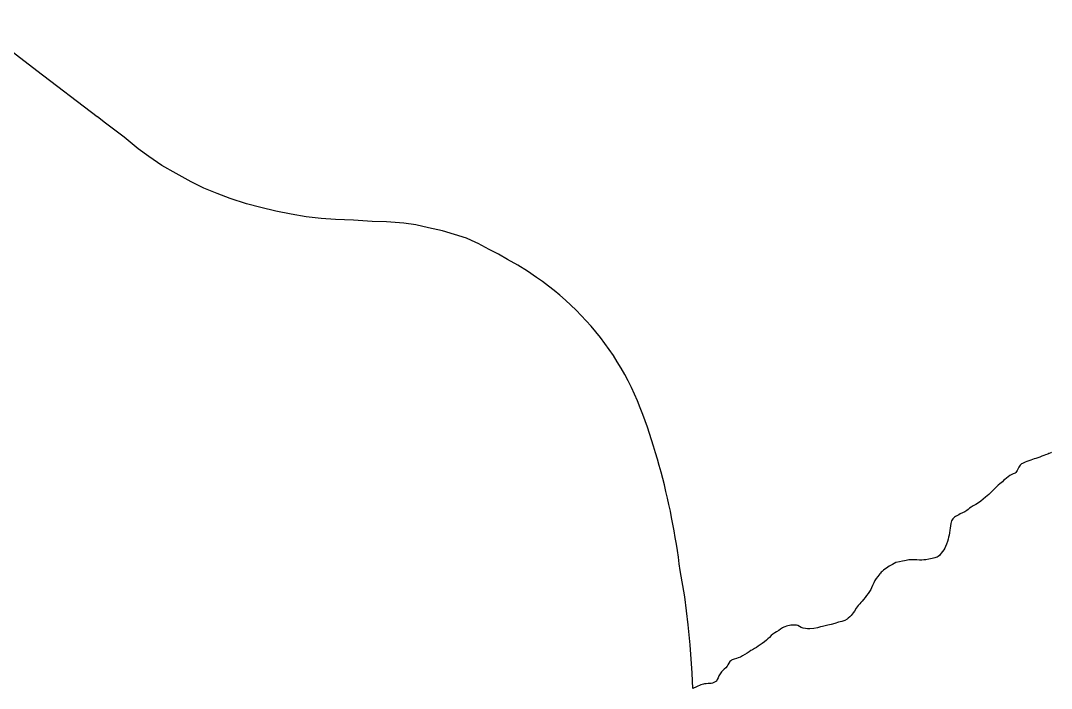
# Model space of a CAD drawing. Header units: inches. Extents: x 11258954 to 11313122, y 3645444 to 3695200.
# Drawn here: x 11300725 to 11303824, y 3658282 to 3660290 of the extents above; entities that cross this region are included whole.
import ezdxf

# ---------------------------------------------------------------- set-up
doc = ezdxf.new("R2010")
doc.units = ezdxf.units.IN
doc.header["$MEASUREMENT"] = 0
for name, color, linetype in [('CorporateLimit', 22, 'Continuous'), ('VotingPrecinct', 233, 'Continuous'), ('Ward', 133, 'Continuous')]:
    doc.layers.add(name, color=color, linetype=linetype)

msp = doc.modelspace()

# ---------------------------------------------------------------- linework, layer by layer
at = {"layer": 'CorporateLimit'}
msp.add_polyline3d([(11303825.1565, 3658991.9375, 0), (11303822.4065, 3658989.875, 0), (11303818.25, 3658988.0625, 0), (11303817.2815, 3658987.75, 0), (11303813.5315, 3658986.375, 0), (11303807.094, 3658984, 0), (11303801.3125, 3658981.8125, 0), (11303796.125, 3658979.75, 0), (11303790.0625, 3658977.4375, 0), (11303783.344, 3658974.9375, 0), (11303777.5315, 3658972.9375, 0), (11303773.0625, 3658971.5, 0), (11303767.844, 3658969.875, 0), (11303762.344, 3658968.125, 0), (11303756.5625, 3658966.1875, 0), (11303751.125, 3658964.1875, 0), (11303745.9375, 3658961.9375, 0), (11303741.9065, 3658960.0625, 0), (11303737.75, 3658958.125, 0), (11303734.344, 3658956.75, 0), (11303730.4375, 3658953.375, 0), (11303726.9375, 3658947.375, 0), (11303723.719, 3658940.5625, 0), (11303721.9065, 3658937, 0), (11303719.969, 3658933.8125, 0), (11303717.719, 3658931.125, 0), (11303715.1565, 3658929.1875, 0), (11303712.1875, 3658927.5625, 0), (11303709.719, 3658926.5625, 0), (11303705.219, 3658924.5625, 0), (11303699.75, 3658921.375, 0), (11303694.125, 3658917.5625, 0), (11303689.1565, 3658913.6875, 0), (11303684.75, 3658909.9375, 0), (11303680.9375, 3658906.375, 0), (11303677.3125, 3658903, 0), (11303673.1875, 3658899.375, 0), (11303669.5315, 3658896.375, 0), (11303664.9065, 3658892.6875, 0), (11303659.625, 3658888.25, 0), (11303654.125, 3658883.125, 0), (11303649.0315, 3658877.75, 0), (11303644.4375, 3658872.6875, 0), (11303640.719, 3658868.75, 0), (11303636.5, 3658865.1875, 0), (11303631.094, 3658860.9375, 0), (11303625.9065, 3658856.75, 0), (11303619.344, 3658850.9375, 0), (11303612.469, 3658845, 0), (11303604.9065, 3658839.3125, 0), (11303597.1565, 3658834.6875, 0), (11303589.5315, 3658830.5, 0), (11303582.9065, 3658826.5625, 0), (11303578.75, 3658823.5, 0), (11303574.1875, 3658819.875, 0), (11303569.9065, 3658816.5625, 0), (11303564.094, 3658812.9375, 0), (11303557.469, 3658809.5625, 0), (11303550.3125, 3658806.125, 0), (11303545.844, 3658803.875, 0), (11303541.719, 3658801.625, 0), (11303538.3125, 3658799.75, 0), (11303535.875, 3658798.1875, 0), (11303533.125, 3658796.0625, 0), (11303530.5, 3658793.9375, 0), (11303528.1565, 3658791.5625, 0), (11303526.1565, 3658788.6875, 0), (11303524.5, 3658785.5, 0), (11303522.0315, 3658777.8125, 0), (11303520.719, 3658770.125, 0), (11303520.094, 3658763.75, 0), (11303519.3125, 3658757.375, 0), (11303518.0625, 3658749.75, 0), (11303516.719, 3658742.5, 0), (11303515.375, 3658736.375, 0), (11303513.719, 3658730, 0), (11303511.719, 3658723.3125, 0), (11303509.25, 3658715.8125, 0), (11303506.594, 3658708.8125, 0), (11303503.9065, 3658703.3125, 0), (11303500.75, 3658698.6875, 0), (11303496.6875, 3658693.3125, 0), (11303492.9065, 3658687.9375, 0), (11303490.5625, 3658684.5, 0), (11303487.7815, 3658681.1875, 0), (11303484.3125, 3658678.3125, 0), (11303480.594, 3658676.375, 0), (11303476.8125, 3658674.9375, 0), (11303473.6875, 3658673.9375, 0), (11303465.75, 3658671.875, 0), (11303456, 3658670, 0), (11303446.9065, 3658668.5, 0), (11303441.094, 3658667.875, 0), (11303434.75, 3658667.625, 0), (11303428.2815, 3658667.6875, 0), (11303420, 3658668.1875, 0), (11303411.844, 3658668.75, 0), (11303403.5, 3658668.6875, 0), (11303395.6875, 3658667.8125, 0), (11303388.125, 3658666.4375, 0), (11303382.875, 3658665.3125, 0), (11303376.719, 3658664, 0), (11303367.719, 3658662.3125, 0), (11303357.2815, 3658660.3125, 0), (11303347, 3658654.5625, 0), (11303337.219, 3658649, 0), (11303328.469, 3658643.6875, 0), (11303324.0315, 3658640.625, 0), (11303319.344, 3658637, 0), (11303315.2815, 3658633.5, 0), (11303313.0315, 3658631.25, 0), (11303310.6875, 3658628.5625, 0), (11303308.2815, 3658625.6875, 0), (11303302.625, 3658618.625, 0), (11303297.5, 3658611.8125, 0), (11303293.469, 3658605.6875, 0), (11303290.219, 3658599, 0), (11303286.969, 3658591.125, 0), (11303284.0625, 3658583.9375, 0), (11303281.344, 3658578.6875, 0), (11303277.8125, 3658573.125, 0), (11303273.875, 3658567.5, 0), (11303269.0625, 3658560.9375, 0), (11303264.344, 3658554.6875, 0), (11303259.6875, 3658548.6875, 0), (11303255.969, 3658544.125, 0), (11303251.969, 3658539.625, 0), (11303248.6875, 3658536.125, 0), (11303243.6875, 3658530.4375, 0), (11303237.875, 3658522.75, 0), (11303232.0625, 3658514.3125, 0), (11303228.75, 3658509.3125, 0), (11303225.5, 3658504.625, 0), (11303222.0625, 3658500.5, 0), (11303218.094, 3658496.8125, 0), (11303213.75, 3658493.125, 0), (11303210.2815, 3658490.125, 0), (11303203.594, 3658486.25, 0), (11303194.219, 3658483.0625, 0), (11303184.0625, 3658480.3125, 0), (11303173.0315, 3658477.1875, 0), (11303162.719, 3658474.25, 0), (11303152.25, 3658471.6875, 0), (11303144.094, 3658469.9375, 0), (11303136.0315, 3658468.125, 0), (11303129.875, 3658466.3125, 0), (11303121.469, 3658463.875, 0), (11303110.344, 3658461.8125, 0), (11303098.469, 3658460.6875, 0), (11303091.375, 3658460.6875, 0), (11303084.75, 3658461.4375, 0), (11303078.469, 3658462.875, 0), (11303072.625, 3658465.125, 0), (11303066.75, 3658467.875, 0), (11303062.0625, 3658470.3125, 0), (11303057.9065, 3658471.5, 0), (11303052.469, 3658471.8125, 0), (11303046.6565, 3658471.6875, 0), (11303041.469, 3658471.3125, 0), (11303036.6565, 3658470.6875, 0), (11303032.0625, 3658469.6875, 0), (11303027.7815, 3658468.375, 0), (11303023.4065, 3658466.875, 0), (11303020.0315, 3658465.6875, 0), (11303015.6875, 3658463.5, 0), (11303010.344, 3658459.9375, 0), (11303004.6565, 3658456.0625, 0), (11302998.344, 3658452, 0), (11302992.5, 3658448.3125, 0), (11302987.25, 3658444.6875, 0), (11302982, 3658440.25, 0), (11302976.6565, 3658435.0625, 0), (11302972.25, 3658430.6875, 0), (11302967.5315, 3658426.5, 0), (11302961.5, 3658421.875, 0), (11302955.0315, 3658417.0625, 0), (11302949, 3658412.5625, 0), (11302943.25, 3658408.375, 0), (11302937.625, 3658404.6875, 0), (11302931.9375, 3658401.375, 0), (11302925.9065, 3658398.0625, 0), (11302921.0315, 3658395.3125, 0), (11302915.9065, 3658392, 0), (11302909.625, 3658387.75, 0), (11302902.844, 3658383.3125, 0), (11302896.0315, 3658379.3125, 0), (11302889.4375, 3658376, 0), (11302883.219, 3658373.5, 0), (11302877.25, 3658371.5625, 0), (11302870.719, 3658369.5, 0), (11302865.0315, 3658367.5, 0), (11302862.719, 3658366.25, 0), (11302860.3125, 3658364.3125, 0), (11302858.0315, 3658362.0625, 0), (11302854.5625, 3658357.4375, 0), (11302851.844, 3658352.625, 0), (11302849.4375, 3658348.25, 0), (11302845.7815, 3658343.5625, 0), (11302841.0315, 3658339.0625, 0), (11302836.625, 3658335.5, 0), (11302834.5625, 3658333.4375, 0), (11302832.469, 3658331.375, 0), (11302828.5315, 3658325.625, 0), (11302825.0315, 3658319.0625, 0), (11302822.4375, 3658313.3125, 0), (11302819.969, 3658308, 0), (11302817.219, 3658303.6875, 0), (11302814.094, 3658301.1875, 0), (11302809.969, 3658299.125, 0), (11302806.0315, 3658297.6875, 0), (11302801.969, 3658296.8125, 0), (11302797.375, 3658296.375, 0), (11302792.4065, 3658296.0625, 0), (11302787, 3658295.625, 0), (11302782, 3658295.0625, 0), (11302778.0315, 3658294.5, 0), (11302774.719, 3658293.625, 0), (11302770.625, 3658292.125, 0), (11302766.625, 3658290.5, 0), (11302761.875, 3658288.4375, 0), (11302757.125, 3658286.25, 0), (11302746.5, 3658281.6875, 0), (11302744.4065, 3658327.0625, 0), (11302738.8125, 3658412.875, 0), (11302732.8125, 3658473.0625, 0), (11302722.625, 3658557.3125, 0), (11302708.0625, 3658636.125, 0), (11302705.5625, 3658656.0625, 0), (11302702.875, 3658676, 0), (11302700, 3658695.9375, 0), (11302696.9375, 3658715.8125, 0), (11302693.6875, 3658735.6875, 0), (11302690.25, 3658755.5, 0), (11302686.625, 3658775.3125, 0), (11302682.8125, 3658795.0625, 0), (11302678.8125, 3658814.8125, 0), (11302674.625, 3658834.5, 0), (11302670.25, 3658854.125, 0), (11302665.6875, 3658873.75, 0), (11302660.9375, 3658893.3125, 0), (11302656, 3658912.8125, 0), (11302650.875, 3658932.25, 0), (11302645.5625, 3658951.6875, 0), (11302640.0625, 3658971.0625, 0), (11302634.375, 3658990.375, 0), (11302628.5, 3659009.625, 0), (11302622.4375, 3659028.8125, 0), (11302616.1875, 3659047.9375, 0), (11302609.7815, 3659067, 0), (11302603.1875, 3659086, 0), (11302596.3125, 3659104.9375, 0), (11302588.5315, 3659125.625, 0), (11302580.219, 3659146.125, 0), (11302571.375, 3659166.375, 0), (11302562, 3659186.375, 0), (11302552.094, 3659206.125, 0), (11302541.6875, 3659225.625, 0), (11302530.7815, 3659244.875, 0), (11302519.375, 3659263.8125, 0), (11302507.469, 3659282.4375, 0), (11302495.094, 3659300.75, 0), (11302482.219, 3659318.75, 0), (11302468.9065, 3659336.375, 0), (11302455.125, 3659353.6875, 0), (11302440.9065, 3659370.625, 0), (11302426.25, 3659387.1875, 0), (11302411.1565, 3659403.375, 0), (11302395.6565, 3659419.125, 0), (11302379.75, 3659434.5, 0), (11302363.4375, 3659449.4375, 0), (11302346.75, 3659463.9375, 0), (11302329.6875, 3659478, 0), (11302312.25, 3659491.625, 0), (11302294.469, 3659504.75, 0), (11302276.344, 3659517.4375, 0), (11302249.344, 3659535.8125, 0), (11302220.75, 3659554.25, 0), (11302189.1565, 3659571.4375, 0), (11302162.344, 3659587.625, 0), (11302134.5315, 3659601.625, 0), (11302101.344, 3659619.25, 0), (11302093.5315, 3659622.8125, 0), (11302065.719, 3659635.625, 0), (11302029.719, 3659646.8125, 0), (11301994.125, 3659657.4375, 0), (11301951.9065, 3659666.4375, 0), (11301913.9065, 3659675.625, 0), (11301877.9065, 3659680.4375, 0), (11301825.9065, 3659685.0625, 0), (11301782.094, 3659685.8125, 0), (11301725.9065, 3659689.625, 0), (11301672.5, 3659691.625, 0), (11301629.2815, 3659694.8125, 0), (11301584.2815, 3659699.625, 0), (11301538.875, 3659707.25, 0), (11301493.0625, 3659716.25, 0), (11301447.25, 3659727.4375, 0), (11301404.469, 3659738.25, 0), (11301355.0625, 3659754.4375, 0), (11301316.4375, 3659769.4375, 0), (11301276.625, 3659785.625, 0), (11301238.625, 3659804.625, 0), (11301193.219, 3659829.625, 0), (11301150.4375, 3659854.25, 0), (11301111.219, 3659881.25, 0), (11301079.219, 3659904.25, 0), (11301036.219, 3659939.6875, 0), (11300980.219, 3659981.25, 0), (11300956.397, 3660000, 0), (11300956, 3660000.3125, 0), (11300774.375, 3660138.375, 0), (11300576.8125, 3660289.6875, 0)], dxfattribs=at)
at = {"layer": 'VotingPrecinct'}
msp.add_polyline3d([(11303825.1565, 3658991.9375, 0), (11303822.4065, 3658989.875, 0), (11303818.25, 3658988.0625, 0), (11303817.2815, 3658987.75, 0), (11303813.5315, 3658986.375, 0), (11303807.094, 3658984, 0), (11303801.3125, 3658981.8125, 0), (11303796.125, 3658979.75, 0), (11303790.0625, 3658977.4375, 0), (11303783.344, 3658974.9375, 0), (11303777.5315, 3658972.9375, 0), (11303773.0625, 3658971.5, 0), (11303767.844, 3658969.875, 0), (11303762.344, 3658968.125, 0), (11303756.5625, 3658966.1875, 0), (11303751.125, 3658964.1875, 0), (11303745.9375, 3658961.9375, 0), (11303741.9065, 3658960.0625, 0), (11303737.75, 3658958.125, 0), (11303734.344, 3658956.75, 0), (11303730.4375, 3658953.375, 0), (11303726.9375, 3658947.375, 0), (11303723.719, 3658940.5625, 0), (11303721.9065, 3658937, 0), (11303719.969, 3658933.8125, 0), (11303717.719, 3658931.125, 0), (11303715.1565, 3658929.1875, 0), (11303712.1875, 3658927.5625, 0), (11303709.719, 3658926.5625, 0), (11303705.219, 3658924.5625, 0), (11303699.75, 3658921.375, 0), (11303694.125, 3658917.5625, 0), (11303689.1565, 3658913.6875, 0), (11303684.75, 3658909.9375, 0), (11303680.9375, 3658906.375, 0), (11303677.3125, 3658903, 0), (11303673.1875, 3658899.375, 0), (11303669.5315, 3658896.375, 0), (11303664.9065, 3658892.6875, 0), (11303659.625, 3658888.25, 0), (11303654.125, 3658883.125, 0), (11303649.0315, 3658877.75, 0), (11303644.4375, 3658872.6875, 0), (11303640.719, 3658868.75, 0), (11303636.5, 3658865.1875, 0), (11303631.094, 3658860.9375, 0), (11303625.9065, 3658856.75, 0), (11303619.344, 3658850.9375, 0), (11303612.469, 3658845, 0), (11303604.9065, 3658839.3125, 0), (11303597.1565, 3658834.6875, 0), (11303589.5315, 3658830.5, 0), (11303582.9065, 3658826.5625, 0), (11303578.75, 3658823.5, 0), (11303574.1875, 3658819.875, 0), (11303569.9065, 3658816.5625, 0), (11303564.094, 3658812.9375, 0), (11303557.469, 3658809.5625, 0), (11303550.3125, 3658806.125, 0), (11303545.844, 3658803.875, 0), (11303541.719, 3658801.625, 0), (11303538.3125, 3658799.75, 0), (11303535.875, 3658798.1875, 0), (11303533.125, 3658796.0625, 0), (11303530.5, 3658793.9375, 0), (11303528.1565, 3658791.5625, 0), (11303526.1565, 3658788.6875, 0), (11303524.5, 3658785.5, 0), (11303522.0315, 3658777.8125, 0), (11303520.719, 3658770.125, 0), (11303520.094, 3658763.75, 0), (11303519.3125, 3658757.375, 0), (11303518.0625, 3658749.75, 0), (11303516.719, 3658742.5, 0), (11303515.375, 3658736.375, 0), (11303513.719, 3658730, 0), (11303511.719, 3658723.3125, 0), (11303509.25, 3658715.8125, 0), (11303506.594, 3658708.8125, 0), (11303503.9065, 3658703.3125, 0), (11303500.75, 3658698.6875, 0), (11303496.6875, 3658693.3125, 0), (11303492.9065, 3658687.9375, 0), (11303490.5625, 3658684.5, 0), (11303487.7815, 3658681.1875, 0), (11303484.3125, 3658678.3125, 0), (11303480.594, 3658676.375, 0), (11303476.8125, 3658674.9375, 0), (11303473.6875, 3658673.9375, 0), (11303465.75, 3658671.875, 0), (11303456, 3658670, 0), (11303446.9065, 3658668.5, 0), (11303441.094, 3658667.875, 0), (11303434.75, 3658667.625, 0), (11303428.2815, 3658667.6875, 0), (11303420, 3658668.1875, 0), (11303411.844, 3658668.75, 0), (11303403.5, 3658668.6875, 0), (11303395.6875, 3658667.8125, 0), (11303388.125, 3658666.4375, 0), (11303382.875, 3658665.3125, 0), (11303376.719, 3658664, 0), (11303367.719, 3658662.3125, 0), (11303357.2815, 3658660.3125, 0), (11303347, 3658654.5625, 0), (11303337.219, 3658649, 0), (11303328.469, 3658643.6875, 0), (11303324.0315, 3658640.625, 0), (11303319.344, 3658637, 0), (11303315.2815, 3658633.5, 0), (11303313.0315, 3658631.25, 0), (11303310.6875, 3658628.5625, 0), (11303308.2815, 3658625.6875, 0), (11303302.625, 3658618.625, 0), (11303297.5, 3658611.8125, 0), (11303293.469, 3658605.6875, 0), (11303290.219, 3658599, 0), (11303286.969, 3658591.125, 0), (11303284.0625, 3658583.9375, 0), (11303281.344, 3658578.6875, 0), (11303277.8125, 3658573.125, 0), (11303273.875, 3658567.5, 0), (11303269.0625, 3658560.9375, 0), (11303264.344, 3658554.6875, 0), (11303259.6875, 3658548.6875, 0), (11303255.969, 3658544.125, 0), (11303251.969, 3658539.625, 0), (11303248.6875, 3658536.125, 0), (11303243.6875, 3658530.4375, 0), (11303237.875, 3658522.75, 0), (11303232.0625, 3658514.3125, 0), (11303228.75, 3658509.3125, 0), (11303225.5, 3658504.625, 0), (11303222.0625, 3658500.5, 0), (11303218.094, 3658496.8125, 0), (11303213.75, 3658493.125, 0), (11303210.2815, 3658490.125, 0), (11303203.594, 3658486.25, 0), (11303194.219, 3658483.0625, 0), (11303184.0625, 3658480.3125, 0), (11303173.0315, 3658477.1875, 0), (11303162.719, 3658474.25, 0), (11303152.25, 3658471.6875, 0), (11303144.094, 3658469.9375, 0), (11303136.0315, 3658468.125, 0), (11303129.875, 3658466.3125, 0), (11303121.469, 3658463.875, 0), (11303110.344, 3658461.8125, 0), (11303098.469, 3658460.6875, 0), (11303091.375, 3658460.6875, 0), (11303084.75, 3658461.4375, 0), (11303078.469, 3658462.875, 0), (11303072.625, 3658465.125, 0), (11303066.75, 3658467.875, 0), (11303062.0625, 3658470.3125, 0), (11303057.9065, 3658471.5, 0), (11303052.469, 3658471.8125, 0), (11303046.6565, 3658471.6875, 0), (11303041.469, 3658471.3125, 0), (11303036.6565, 3658470.6875, 0), (11303032.0625, 3658469.6875, 0), (11303027.7815, 3658468.375, 0), (11303023.4065, 3658466.875, 0), (11303020.0315, 3658465.6875, 0), (11303015.6875, 3658463.5, 0), (11303010.344, 3658459.9375, 0), (11303004.6565, 3658456.0625, 0), (11302998.344, 3658452, 0), (11302992.5, 3658448.3125, 0), (11302987.25, 3658444.6875, 0), (11302982, 3658440.25, 0), (11302976.6565, 3658435.0625, 0), (11302972.25, 3658430.6875, 0), (11302967.5315, 3658426.5, 0), (11302961.5, 3658421.875, 0), (11302955.0315, 3658417.0625, 0), (11302949, 3658412.5625, 0), (11302943.25, 3658408.375, 0), (11302937.625, 3658404.6875, 0), (11302931.9375, 3658401.375, 0), (11302925.9065, 3658398.0625, 0), (11302921.0315, 3658395.3125, 0), (11302915.9065, 3658392, 0), (11302909.625, 3658387.75, 0), (11302902.844, 3658383.3125, 0), (11302896.0315, 3658379.3125, 0), (11302889.4375, 3658376, 0), (11302883.219, 3658373.5, 0), (11302877.25, 3658371.5625, 0), (11302870.719, 3658369.5, 0), (11302865.0315, 3658367.5, 0), (11302862.719, 3658366.25, 0), (11302860.3125, 3658364.3125, 0), (11302858.0315, 3658362.0625, 0), (11302854.5625, 3658357.4375, 0), (11302851.844, 3658352.625, 0), (11302849.4375, 3658348.25, 0), (11302845.7815, 3658343.5625, 0), (11302841.0315, 3658339.0625, 0), (11302836.625, 3658335.5, 0), (11302834.5625, 3658333.4375, 0), (11302832.469, 3658331.375, 0), (11302828.5315, 3658325.625, 0), (11302825.0315, 3658319.0625, 0), (11302822.4375, 3658313.3125, 0), (11302819.969, 3658308, 0), (11302817.219, 3658303.6875, 0), (11302814.094, 3658301.1875, 0), (11302809.969, 3658299.125, 0), (11302806.0315, 3658297.6875, 0), (11302801.969, 3658296.8125, 0), (11302797.375, 3658296.375, 0), (11302792.4065, 3658296.0625, 0), (11302787, 3658295.625, 0), (11302782, 3658295.0625, 0), (11302778.0315, 3658294.5, 0), (11302774.719, 3658293.625, 0), (11302770.625, 3658292.125, 0), (11302766.625, 3658290.5, 0), (11302761.875, 3658288.4375, 0), (11302757.125, 3658286.25, 0), (11302746.5, 3658281.6875, 0), (11302744.4065, 3658327.0625, 0), (11302738.8125, 3658412.875, 0), (11302732.8125, 3658473.0625, 0), (11302722.625, 3658557.3125, 0), (11302708.0625, 3658636.125, 0), (11302705.5625, 3658656.0625, 0), (11302702.875, 3658676, 0), (11302700, 3658695.9375, 0), (11302696.9375, 3658715.8125, 0), (11302693.6875, 3658735.6875, 0), (11302690.25, 3658755.5, 0), (11302686.625, 3658775.3125, 0), (11302682.8125, 3658795.0625, 0), (11302678.8125, 3658814.8125, 0), (11302674.625, 3658834.5, 0), (11302670.25, 3658854.125, 0), (11302665.6875, 3658873.75, 0), (11302660.9375, 3658893.3125, 0), (11302656, 3658912.8125, 0), (11302650.875, 3658932.25, 0), (11302645.5625, 3658951.6875, 0), (11302640.0625, 3658971.0625, 0), (11302634.375, 3658990.375, 0), (11302628.5, 3659009.625, 0), (11302622.4375, 3659028.8125, 0), (11302616.1875, 3659047.9375, 0), (11302609.7815, 3659067, 0), (11302603.1875, 3659086, 0), (11302596.3125, 3659104.9375, 0), (11302588.5315, 3659125.625, 0), (11302580.219, 3659146.125, 0), (11302571.375, 3659166.375, 0), (11302562, 3659186.375, 0), (11302552.094, 3659206.125, 0), (11302541.6875, 3659225.625, 0), (11302530.7815, 3659244.875, 0), (11302519.375, 3659263.8125, 0), (11302507.469, 3659282.4375, 0), (11302495.094, 3659300.75, 0), (11302482.219, 3659318.75, 0), (11302468.9065, 3659336.375, 0), (11302455.125, 3659353.6875, 0), (11302440.9065, 3659370.625, 0), (11302426.25, 3659387.1875, 0), (11302411.1565, 3659403.375, 0), (11302395.6565, 3659419.125, 0), (11302379.75, 3659434.5, 0), (11302363.4375, 3659449.4375, 0), (11302346.75, 3659463.9375, 0), (11302329.6875, 3659478, 0), (11302312.25, 3659491.625, 0), (11302294.469, 3659504.75, 0), (11302276.344, 3659517.4375, 0), (11302249.344, 3659535.8125, 0), (11302220.75, 3659554.25, 0), (11302189.1565, 3659571.4375, 0), (11302162.344, 3659587.625, 0), (11302134.5315, 3659601.625, 0), (11302101.344, 3659619.25, 0), (11302093.5315, 3659622.8125, 0), (11302065.719, 3659635.625, 0), (11302029.719, 3659646.8125, 0), (11301994.125, 3659657.4375, 0), (11301951.9065, 3659666.4375, 0), (11301913.9065, 3659675.625, 0), (11301877.9065, 3659680.4375, 0), (11301825.9065, 3659685.0625, 0), (11301782.094, 3659685.8125, 0), (11301725.9065, 3659689.625, 0), (11301672.5, 3659691.625, 0), (11301629.2815, 3659694.8125, 0), (11301584.2815, 3659699.625, 0), (11301538.875, 3659707.25, 0), (11301493.0625, 3659716.25, 0), (11301447.25, 3659727.4375, 0), (11301404.469, 3659738.25, 0), (11301355.0625, 3659754.4375, 0), (11301316.4375, 3659769.4375, 0), (11301276.625, 3659785.625, 0), (11301238.625, 3659804.625, 0), (11301193.219, 3659829.625, 0), (11301150.4375, 3659854.25, 0), (11301111.219, 3659881.25, 0), (11301079.219, 3659904.25, 0), (11301036.219, 3659939.6875, 0), (11300980.219, 3659981.25, 0), (11300956.397, 3660000, 0), (11300956, 3660000.3125, 0), (11300774.375, 3660138.375, 0), (11300576.8125, 3660289.6875, 0)], dxfattribs=at)
at = {"layer": 'Ward'}
msp.add_polyline3d([(11303825.1565, 3658991.9375, 0), (11303822.4065, 3658989.875, 0), (11303818.25, 3658988.0625, 0), (11303817.2815, 3658987.75, 0), (11303813.5315, 3658986.375, 0), (11303807.094, 3658984, 0), (11303801.3125, 3658981.8125, 0), (11303796.125, 3658979.75, 0), (11303790.0625, 3658977.4375, 0), (11303783.344, 3658974.9375, 0), (11303777.5315, 3658972.9375, 0), (11303773.0625, 3658971.5, 0), (11303767.844, 3658969.875, 0), (11303762.344, 3658968.125, 0), (11303756.5625, 3658966.1875, 0), (11303751.125, 3658964.1875, 0), (11303745.9375, 3658961.9375, 0), (11303741.9065, 3658960.0625, 0), (11303737.75, 3658958.125, 0), (11303734.344, 3658956.75, 0), (11303730.4375, 3658953.375, 0), (11303726.9375, 3658947.375, 0), (11303723.719, 3658940.5625, 0), (11303721.9065, 3658937, 0), (11303719.969, 3658933.8125, 0), (11303717.719, 3658931.125, 0), (11303715.1565, 3658929.1875, 0), (11303712.1875, 3658927.5625, 0), (11303709.719, 3658926.5625, 0), (11303705.219, 3658924.5625, 0), (11303699.75, 3658921.375, 0), (11303694.125, 3658917.5625, 0), (11303689.1565, 3658913.6875, 0), (11303684.75, 3658909.9375, 0), (11303680.9375, 3658906.375, 0), (11303677.3125, 3658903, 0), (11303673.1875, 3658899.375, 0), (11303669.5315, 3658896.375, 0), (11303664.9065, 3658892.6875, 0), (11303659.625, 3658888.25, 0), (11303654.125, 3658883.125, 0), (11303649.0315, 3658877.75, 0), (11303644.4375, 3658872.6875, 0), (11303640.719, 3658868.75, 0), (11303636.5, 3658865.1875, 0), (11303631.094, 3658860.9375, 0), (11303625.9065, 3658856.75, 0), (11303619.344, 3658850.9375, 0), (11303612.469, 3658845, 0), (11303604.9065, 3658839.3125, 0), (11303597.1565, 3658834.6875, 0), (11303589.5315, 3658830.5, 0), (11303582.9065, 3658826.5625, 0), (11303578.75, 3658823.5, 0), (11303574.1875, 3658819.875, 0), (11303569.9065, 3658816.5625, 0), (11303564.094, 3658812.9375, 0), (11303557.469, 3658809.5625, 0), (11303550.3125, 3658806.125, 0), (11303545.844, 3658803.875, 0), (11303541.719, 3658801.625, 0), (11303538.3125, 3658799.75, 0), (11303535.875, 3658798.1875, 0), (11303533.125, 3658796.0625, 0), (11303530.5, 3658793.9375, 0), (11303528.1565, 3658791.5625, 0), (11303526.1565, 3658788.6875, 0), (11303524.5, 3658785.5, 0), (11303522.0315, 3658777.8125, 0), (11303520.719, 3658770.125, 0), (11303520.094, 3658763.75, 0), (11303519.3125, 3658757.375, 0), (11303518.0625, 3658749.75, 0), (11303516.719, 3658742.5, 0), (11303515.375, 3658736.375, 0), (11303513.719, 3658730, 0), (11303511.719, 3658723.3125, 0), (11303509.25, 3658715.8125, 0), (11303506.594, 3658708.8125, 0), (11303503.9065, 3658703.3125, 0), (11303500.75, 3658698.6875, 0), (11303496.6875, 3658693.3125, 0), (11303492.9065, 3658687.9375, 0), (11303490.5625, 3658684.5, 0), (11303487.7815, 3658681.1875, 0), (11303484.3125, 3658678.3125, 0), (11303480.594, 3658676.375, 0), (11303476.8125, 3658674.9375, 0), (11303473.6875, 3658673.9375, 0), (11303465.75, 3658671.875, 0), (11303456, 3658670, 0), (11303446.9065, 3658668.5, 0), (11303441.094, 3658667.875, 0), (11303434.75, 3658667.625, 0), (11303428.2815, 3658667.6875, 0), (11303420, 3658668.1875, 0), (11303411.844, 3658668.75, 0), (11303403.5, 3658668.6875, 0), (11303395.6875, 3658667.8125, 0), (11303388.125, 3658666.4375, 0), (11303382.875, 3658665.3125, 0), (11303376.719, 3658664, 0), (11303367.719, 3658662.3125, 0), (11303357.2815, 3658660.3125, 0), (11303347, 3658654.5625, 0), (11303337.219, 3658649, 0), (11303328.469, 3658643.6875, 0), (11303324.0315, 3658640.625, 0), (11303319.344, 3658637, 0), (11303315.2815, 3658633.5, 0), (11303313.0315, 3658631.25, 0), (11303310.6875, 3658628.5625, 0), (11303308.2815, 3658625.6875, 0), (11303302.625, 3658618.625, 0), (11303297.5, 3658611.8125, 0), (11303293.469, 3658605.6875, 0), (11303290.219, 3658599, 0), (11303286.969, 3658591.125, 0), (11303284.0625, 3658583.9375, 0), (11303281.344, 3658578.6875, 0), (11303277.8125, 3658573.125, 0), (11303273.875, 3658567.5, 0), (11303269.0625, 3658560.9375, 0), (11303264.344, 3658554.6875, 0), (11303259.6875, 3658548.6875, 0), (11303255.969, 3658544.125, 0), (11303251.969, 3658539.625, 0), (11303248.6875, 3658536.125, 0), (11303243.6875, 3658530.4375, 0), (11303237.875, 3658522.75, 0), (11303232.0625, 3658514.3125, 0), (11303228.75, 3658509.3125, 0), (11303225.5, 3658504.625, 0), (11303222.0625, 3658500.5, 0), (11303218.094, 3658496.8125, 0), (11303213.75, 3658493.125, 0), (11303210.2815, 3658490.125, 0), (11303203.594, 3658486.25, 0), (11303194.219, 3658483.0625, 0), (11303184.0625, 3658480.3125, 0), (11303173.0315, 3658477.1875, 0), (11303162.719, 3658474.25, 0), (11303152.25, 3658471.6875, 0), (11303144.094, 3658469.9375, 0), (11303136.0315, 3658468.125, 0), (11303129.875, 3658466.3125, 0), (11303121.469, 3658463.875, 0), (11303110.344, 3658461.8125, 0), (11303098.469, 3658460.6875, 0), (11303091.375, 3658460.6875, 0), (11303084.75, 3658461.4375, 0), (11303078.469, 3658462.875, 0), (11303072.625, 3658465.125, 0), (11303066.75, 3658467.875, 0), (11303062.0625, 3658470.3125, 0), (11303057.9065, 3658471.5, 0), (11303052.469, 3658471.8125, 0), (11303046.6565, 3658471.6875, 0), (11303041.469, 3658471.3125, 0), (11303036.6565, 3658470.6875, 0), (11303032.0625, 3658469.6875, 0), (11303027.7815, 3658468.375, 0), (11303023.4065, 3658466.875, 0), (11303020.0315, 3658465.6875, 0), (11303015.6875, 3658463.5, 0), (11303010.344, 3658459.9375, 0), (11303004.6565, 3658456.0625, 0), (11302998.344, 3658452, 0), (11302992.5, 3658448.3125, 0), (11302987.25, 3658444.6875, 0), (11302982, 3658440.25, 0), (11302976.6565, 3658435.0625, 0), (11302972.25, 3658430.6875, 0), (11302967.5315, 3658426.5, 0), (11302961.5, 3658421.875, 0), (11302955.0315, 3658417.0625, 0), (11302949, 3658412.5625, 0), (11302943.25, 3658408.375, 0), (11302937.625, 3658404.6875, 0), (11302931.9375, 3658401.375, 0), (11302925.9065, 3658398.0625, 0), (11302921.0315, 3658395.3125, 0), (11302915.9065, 3658392, 0), (11302909.625, 3658387.75, 0), (11302902.844, 3658383.3125, 0), (11302896.0315, 3658379.3125, 0), (11302889.4375, 3658376, 0), (11302883.219, 3658373.5, 0), (11302877.25, 3658371.5625, 0), (11302870.719, 3658369.5, 0), (11302865.0315, 3658367.5, 0), (11302862.719, 3658366.25, 0), (11302860.3125, 3658364.3125, 0), (11302858.0315, 3658362.0625, 0), (11302854.5625, 3658357.4375, 0), (11302851.844, 3658352.625, 0), (11302849.4375, 3658348.25, 0), (11302845.7815, 3658343.5625, 0), (11302841.0315, 3658339.0625, 0), (11302836.625, 3658335.5, 0), (11302834.5625, 3658333.4375, 0), (11302832.469, 3658331.375, 0), (11302828.5315, 3658325.625, 0), (11302825.0315, 3658319.0625, 0), (11302822.4375, 3658313.3125, 0), (11302819.969, 3658308, 0), (11302817.219, 3658303.6875, 0), (11302814.094, 3658301.1875, 0), (11302809.969, 3658299.125, 0), (11302806.0315, 3658297.6875, 0), (11302801.969, 3658296.8125, 0), (11302797.375, 3658296.375, 0), (11302792.4065, 3658296.0625, 0), (11302787, 3658295.625, 0), (11302782, 3658295.0625, 0), (11302778.0315, 3658294.5, 0), (11302774.719, 3658293.625, 0), (11302770.625, 3658292.125, 0), (11302766.625, 3658290.5, 0), (11302761.875, 3658288.4375, 0), (11302757.125, 3658286.25, 0), (11302746.5, 3658281.6875, 0), (11302744.4065, 3658327.0625, 0), (11302738.8125, 3658412.875, 0), (11302732.8125, 3658473.0625, 0), (11302722.625, 3658557.3125, 0), (11302708.0625, 3658636.125, 0), (11302705.5625, 3658656.0625, 0), (11302702.875, 3658676, 0), (11302700, 3658695.9375, 0), (11302696.9375, 3658715.8125, 0), (11302693.6875, 3658735.6875, 0), (11302690.25, 3658755.5, 0), (11302686.625, 3658775.3125, 0), (11302682.8125, 3658795.0625, 0), (11302678.8125, 3658814.8125, 0), (11302674.625, 3658834.5, 0), (11302670.25, 3658854.125, 0), (11302665.6875, 3658873.75, 0), (11302660.9375, 3658893.3125, 0), (11302656, 3658912.8125, 0), (11302650.875, 3658932.25, 0), (11302645.5625, 3658951.6875, 0), (11302640.0625, 3658971.0625, 0), (11302634.375, 3658990.375, 0), (11302628.5, 3659009.625, 0), (11302622.4375, 3659028.8125, 0), (11302616.1875, 3659047.9375, 0), (11302609.7815, 3659067, 0), (11302603.1875, 3659086, 0), (11302596.3125, 3659104.9375, 0), (11302588.5315, 3659125.625, 0), (11302580.219, 3659146.125, 0), (11302571.375, 3659166.375, 0), (11302562, 3659186.375, 0), (11302552.094, 3659206.125, 0), (11302541.6875, 3659225.625, 0), (11302530.7815, 3659244.875, 0), (11302519.375, 3659263.8125, 0), (11302507.469, 3659282.4375, 0), (11302495.094, 3659300.75, 0), (11302482.219, 3659318.75, 0), (11302468.9065, 3659336.375, 0), (11302455.125, 3659353.6875, 0), (11302440.9065, 3659370.625, 0), (11302426.25, 3659387.1875, 0), (11302411.1565, 3659403.375, 0), (11302395.6565, 3659419.125, 0), (11302379.75, 3659434.5, 0), (11302363.4375, 3659449.4375, 0), (11302346.75, 3659463.9375, 0), (11302329.6875, 3659478, 0), (11302312.25, 3659491.625, 0), (11302294.469, 3659504.75, 0), (11302276.344, 3659517.4375, 0), (11302249.344, 3659535.8125, 0), (11302220.75, 3659554.25, 0), (11302189.1565, 3659571.4375, 0), (11302162.344, 3659587.625, 0), (11302134.5315, 3659601.625, 0), (11302101.344, 3659619.25, 0), (11302093.5315, 3659622.8125, 0), (11302065.719, 3659635.625, 0), (11302029.719, 3659646.8125, 0), (11301994.125, 3659657.4375, 0), (11301951.9065, 3659666.4375, 0), (11301913.9065, 3659675.625, 0), (11301877.9065, 3659680.4375, 0), (11301825.9065, 3659685.0625, 0), (11301782.094, 3659685.8125, 0), (11301725.9065, 3659689.625, 0), (11301672.5, 3659691.625, 0), (11301629.2815, 3659694.8125, 0), (11301584.2815, 3659699.625, 0), (11301538.875, 3659707.25, 0), (11301493.0625, 3659716.25, 0), (11301447.25, 3659727.4375, 0), (11301404.469, 3659738.25, 0), (11301355.0625, 3659754.4375, 0), (11301316.4375, 3659769.4375, 0), (11301276.625, 3659785.625, 0), (11301238.625, 3659804.625, 0), (11301193.219, 3659829.625, 0), (11301150.4375, 3659854.25, 0), (11301111.219, 3659881.25, 0), (11301079.219, 3659904.25, 0), (11301036.219, 3659939.6875, 0), (11300980.219, 3659981.25, 0), (11300956.397, 3660000, 0), (11300956, 3660000.3125, 0), (11300774.375, 3660138.375, 0), (11300576.8125, 3660289.6875, 0)], dxfattribs=at)

doc.saveas('drawing.dxf')
